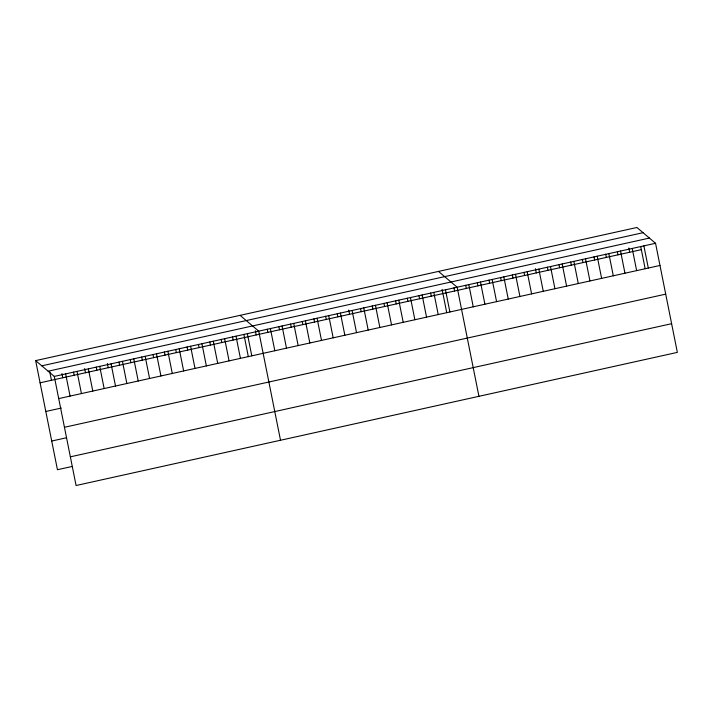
<?xml version="1.0" encoding="UTF-8"?>
<svg xmlns="http://www.w3.org/2000/svg" width="713" height="713" viewBox="0 0 713 713"><rect width="100%" height="100%" fill="white"/><g stroke="black" fill="none" stroke-linecap="round" stroke-linejoin="round"><path stroke-width="1.07" d="M35.65 360.618L636.914 227.483L655.55 243.285L677.35 352.382L76.086 485.517L54.286 376.419L35.65 360.618L57.45 469.715L71.906 466.516M41.8 365.84L643.064 232.696M48.136 371.206L649.4 238.062M54.286 376.419L655.55 243.285M40.08 382.801L641.344 249.657M58.716 398.603L659.98 265.459M45.81 411.481L61.3 408.05M64.446 427.283L665.71 294.139M51.719 441.035L66.175 437.835M70.355 456.837L671.619 323.693M438.495 271.412L457.131 287.214L478.931 396.312M240.076 315.351L258.712 331.153L280.512 440.251M643.875 245.869L648.313 268.043M640.711 246.484L645.167 268.774M632.208 248.454L636.638 270.628M628.83 248.017L629.677 252.242M620.533 251.038L624.962 273.213M617.369 251.653L618.002 254.826M608.866 253.623L613.296 275.797M605.702 254.238L606.335 257.411M597.191 256.199L601.62 278.382M594.027 256.823L594.66 259.995M585.525 258.783L589.954 280.967M582.352 259.407L582.984 262.58M573.849 261.368L578.279 283.551M570.685 261.992L571.318 265.165M562.174 263.953L566.612 286.136M559.01 264.576L559.643 267.749M550.507 266.537L554.937 288.72M547.343 267.161L547.976 270.334M538.832 269.122L543.261 291.305M535.454 268.694L536.301 272.919M527.165 271.706L531.595 293.89M523.993 272.33L524.634 275.503M515.49 274.291L519.92 296.474M512.326 274.915L512.959 278.088M503.815 276.876L508.253 299.059M500.651 277.5L501.284 280.672M492.148 279.46L496.578 301.644M488.984 280.084L489.617 283.257M480.473 282.045L484.911 304.228M477.309 282.669L477.942 285.842M468.806 284.63L473.236 306.813M465.642 285.253L466.275 288.426M453.967 287.838L454.6 291.011M445.465 289.799L449.894 311.982M442.087 289.371L446.748 312.713M433.789 292.383L438.219 314.567M430.625 293.007L431.258 296.18M422.114 294.968L426.552 317.151M418.95 295.592L419.583 298.765M410.447 297.553L414.877 319.736M407.283 298.177L407.916 301.349M398.772 300.137L403.21 322.321M395.608 300.761L396.241 303.934M387.106 302.722L391.535 324.905M383.942 303.346L384.574 306.519M375.43 305.307L379.86 327.49M372.266 305.93L372.899 309.103M363.764 307.891L368.193 330.074M360.591 308.515L361.224 311.688M352.088 310.476L356.518 332.659M348.71 310.048L349.557 314.273M340.413 313.06L344.851 335.244M337.249 313.684L337.882 316.857M328.746 315.645L333.176 337.828M325.583 316.269L326.215 319.442M317.071 318.23L321.501 340.413M313.907 318.854L314.54 322.026M305.405 320.814L309.834 342.998M302.241 321.438L302.873 324.611M293.729 323.399L298.159 345.582M290.565 324.023L291.198 327.196M282.063 325.984L286.492 348.158M278.89 326.607L279.523 329.78M270.387 328.568L274.817 350.743M267.223 329.192L267.856 332.365M255.343 330.725L256.181 334.95M247.358 333.666L251.787 355.849M243.882 334.361L248.329 356.652M236.003 336.188L240.433 358.363M232.518 336.875L233.151 340.048M224.64 338.702L229.078 360.876M221.164 339.388L221.796 342.561M213.285 341.215L217.715 363.389M209.809 341.91L210.442 345.074M201.931 343.728L206.36 365.903M198.446 344.424L199.079 347.587M190.576 346.242L195.006 368.425M187.091 346.937L187.724 350.101M179.213 348.755L183.642 370.938M175.737 349.45L176.369 352.623M167.858 351.277L172.288 373.452M164.382 351.964L165.015 355.136M156.504 353.791L160.933 375.965M153.019 354.477L153.651 357.65M145.14 356.304L149.578 378.478M141.664 356.999L142.297 360.163M133.786 358.817L138.215 380.992M130.31 359.512L130.942 362.676M122.431 361.331L126.861 383.514M118.946 362.026L119.579 365.19M111.068 363.853L115.506 386.027M107.378 363.487L108.224 367.712M99.713 366.366L104.143 388.54M96.237 367.052L96.87 370.225M88.359 368.879L92.788 391.054M84.669 368.514L85.507 372.739M77.004 371.393L81.434 393.567M73.519 372.088L74.152 375.252M65.641 373.906L70.07 396.089M61.951 373.541L62.797 377.765M49.75 371.838L51.443 380.287"/></g></svg>
